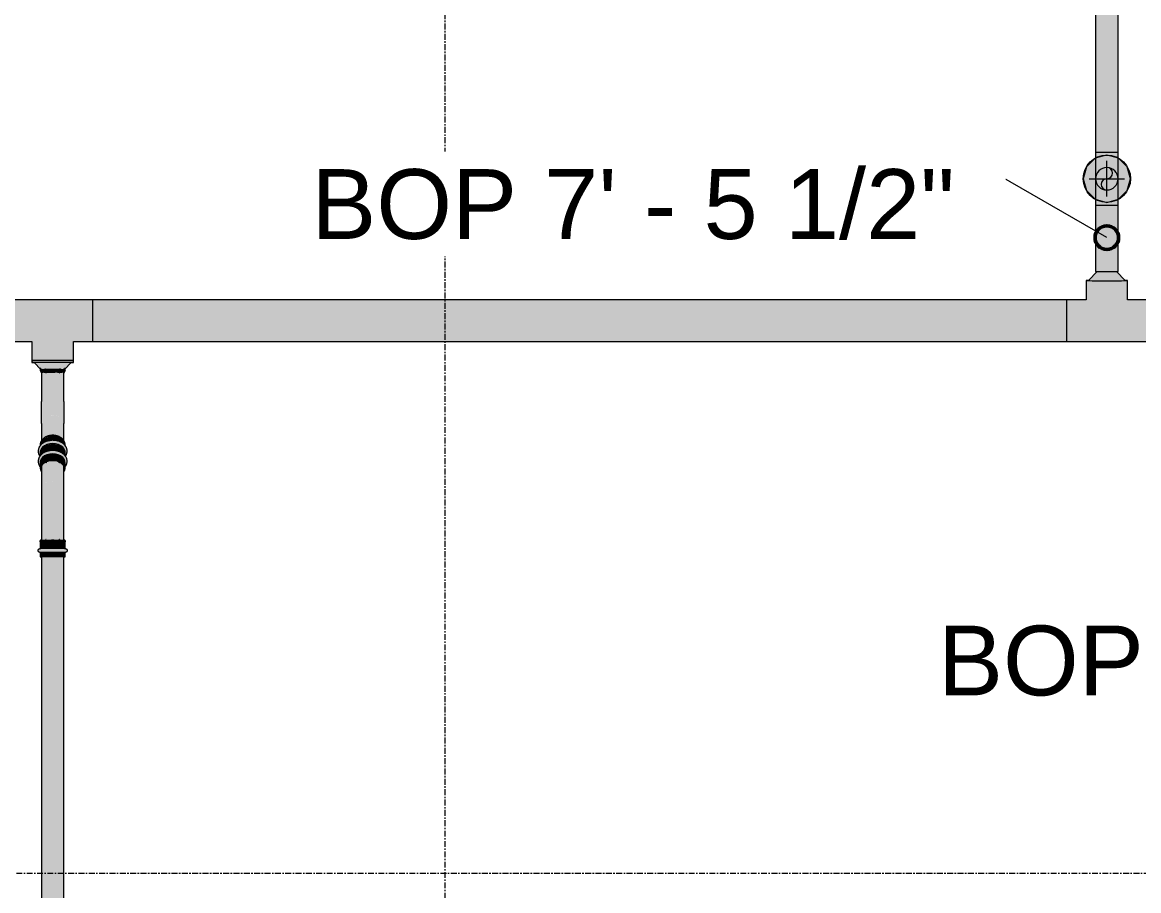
# Model space of a CAD drawing. Header units: inches. Extents: x -3679 to 241, y -496 to 1784.
# Drawn here: x -1719.7 to -1625.3, y 87.5 to 161 of the extents above; entities that cross this region are included whole.
import ezdxf

# ---------------------------------------------------------------- set-up
doc = ezdxf.new("R2010")
doc.units = ezdxf.units.IN
doc.header["$MEASUREMENT"] = 0
doc.linetypes.add('Grid Line', pattern=[0.875, 0.5, -0.125, 0.125, -0.125])
for name, color, linetype, lineweight in [('A-ANNO-NOTE', 250, 'Continuous', 9), ('G-ANNO-DIMS', 251, 'Continuous', 9), ('P-PIPE', 1, 'Continuous', 9), ('P-PIPE-CNTR', 1, 'Continuous', 9), ('S-GRID', 8, 'Continuous', 9)]:
    doc.layers.add(name, color=color, linetype=linetype, lineweight=lineweight)
doc.styles.add('Arial_1', font='arial.ttf', dxfattribs={"height": 5.901198})

# ---------------------------------------------------------------- blocks, each defined once
blk = doc.blocks.new('Victaulic-VicPress316-Elbow 90-45deg Style P568_P571 - Standard-V28-LOWER PARKING')
at = {"layer": 'P-PIPE'}
for points in [[(-1718.084, 131.305), (-1718.07, 131.306), (-1718, 131.335), (-1717.718, 131.307), (-1717.65, 131.324), (-1717.392, 131.325), (-1717.181, 131.308), (-1717.181, 131.526), (-1718.188, 131.523), (-1718.188, 131.522), (-1718.211, 131.404), (-1718.162, 131.344), (-1718.086, 131.306)], [(-1718.188, 131.523), (-1717.181, 131.526), (-1717.181, 131.674), (-1717.324, 131.68), (-1717.632, 131.676), (-1717.755, 131.695), (-1717.815, 131.716), (-1717.848, 131.706), (-1717.902, 131.648), (-1717.962, 131.674), (-1718.035, 131.654), (-1718.128, 131.697), (-1718.188, 131.722), (-1718.188, 131.524)], [(-1718.131, 128.913), (-1717.791, 128.916), (-1717.181, 128.918), (-1717.188, 131.308), (-1717.582, 131.328), (-1717.854, 131.327), (-1718.013, 131.334), (-1718.084, 131.305), (-1718.131, 131.328), (-1718.131, 128.914)], [(-1716.174, 131.523), (-1716.174, 131.734), (-1716.327, 131.654), (-1716.403, 131.675), (-1716.46, 131.648), (-1716.513, 131.706), (-1716.558, 131.719), (-1716.63, 131.684), (-1716.79, 131.679), (-1717.086, 131.683), (-1717.181, 131.674), (-1717.181, 131.526), (-1716.256, 131.524)], [(-1716.277, 131.305), (-1716.173, 131.367), (-1716.154, 131.415), (-1716.174, 131.523), (-1717.181, 131.525), (-1717.174, 131.309), (-1716.902, 131.339), (-1716.57, 131.316), (-1716.45, 131.329), (-1716.334, 131.331), (-1716.288, 131.305)], [(-1716.002, 132.199), (-1716.023, 132.199), (-1716.005, 132.199)], [(-1718.131, 127.055), (-1718.098, 127.219), (-1718.073, 127.286), (-1717.963, 127.433), (-1717.852, 127.528), (-1717.719, 127.607), (-1717.656, 127.639), (-1717.427, 127.704), (-1717.346, 127.719), (-1717.181, 127.729), (-1717.181, 128.917), (-1718.131, 128.913), (-1718.131, 127.172)], [(-1716.231, 127.055), (-1716.245, 128.914), (-1717.181, 128.917), (-1717.181, 127.729), (-1716.935, 127.704), (-1716.856, 127.689), (-1716.706, 127.639), (-1716.509, 127.528), (-1716.453, 127.488), (-1716.358, 127.392), (-1716.288, 127.286), (-1716.245, 127.172)], [(-1718.131, 125.575), (-1718.095, 125.638), (-1717.967, 125.77), (-1717.849, 125.865), (-1717.649, 125.957), (-1717.492, 126.001), (-1717.278, 126.035), (-1717.181, 126.046), (-1717.181, 127.729), (-1717.427, 127.704), (-1717.603, 127.656), (-1717.719, 127.607), (-1717.852, 127.528), (-1717.963, 127.433), (-1718.032, 127.349), (-1718.073, 127.286), (-1718.116, 127.172), (-1718.131, 127.055), (-1718.131, 125.623)], [(-1716.231, 125.58), (-1716.245, 127.172), (-1716.32, 127.334), (-1716.403, 127.437), (-1716.509, 127.528), (-1716.636, 127.604), (-1716.779, 127.663), (-1716.935, 127.704), (-1717.016, 127.719), (-1717.181, 127.719), (-1717.174, 126.046), (-1716.931, 126.022), (-1716.64, 125.931), (-1716.391, 125.77), (-1716.354, 125.739), (-1716.233, 125.584)], [(-1718.2, 125.192), (-1718.188, 125.218), (-1718.188, 125.45), (-1717.803, 125.826), (-1717.181, 125.97), (-1717.181, 126.046), (-1717.492, 126.001), (-1717.656, 125.954), (-1717.827, 125.877), (-1717.91, 125.819), (-1718.028, 125.717), (-1718.106, 125.626), (-1718.203, 125.429), (-1718.211, 125.253)], [(-1718.188, 125.205), (-1718.061, 125.349), (-1717.855, 125.475), (-1717.441, 125.542), (-1717.181, 125.591), (-1717.188, 125.969), (-1717.811, 125.819), (-1718.188, 125.45), (-1718.188, 125.261)], [(-1716.156, 125.185), (-1716.151, 125.35), (-1716.18, 125.488), (-1716.256, 125.626), (-1716.356, 125.742), (-1716.496, 125.854), (-1716.714, 125.962), (-1716.97, 126.033), (-1717.181, 126.035), (-1717.181, 125.97), (-1716.551, 125.819), (-1716.174, 125.45), (-1716.17, 125.201), (-1716.158, 125.187)], [(-1716.174, 125.204), (-1716.174, 125.45), (-1716.558, 125.826), (-1717.181, 125.97), (-1717.18, 125.579), (-1716.81, 125.579), (-1716.504, 125.474), (-1716.287, 125.33), (-1716.181, 125.213)], [(-1718.245, 124.28), (-1718.188, 124.362), (-1718.188, 124.827), (-1717.803, 125.203), (-1717.181, 125.347), (-1717.181, 125.579), (-1717.858, 125.474), (-1718.061, 125.349), (-1718.228, 125.16), (-1718.351, 124.979), (-1718.404, 124.71), (-1718.291, 124.335), (-1718.245, 124.281)], [(-1718.188, 124.563), (-1717.803, 124.939), (-1717.181, 125.082), (-1717.181, 125.347), (-1717.803, 125.203), (-1718.188, 124.827), (-1718.188, 124.652)], [(-1718.188, 124.465), (-1717.785, 124.844), (-1717.763, 124.853), (-1717.739, 124.876), (-1717.707, 124.883), (-1717.656, 124.911), (-1717.383, 124.983), (-1717.181, 125.005), (-1717.181, 125.082), (-1717.803, 124.939), (-1718.188, 124.563), (-1718.188, 124.489)], [(-1716.115, 124.281), (-1716.099, 124.3), (-1716.009, 124.487), (-1715.957, 124.71), (-1716.01, 124.979), (-1716.134, 125.16), (-1716.292, 125.336), (-1716.506, 125.476), (-1716.846, 125.591), (-1717.181, 125.579), (-1717.181, 125.347), (-1716.558, 125.203), (-1716.174, 124.827), (-1716.174, 124.344), (-1716.121, 124.286)], [(-1716.174, 124.563), (-1716.186, 124.84), (-1716.558, 125.203), (-1717.181, 125.347), (-1717.181, 125.082), (-1716.558, 124.939), (-1716.292, 124.679)], [(-1716.174, 124.465), (-1716.174, 124.563), (-1716.558, 124.939), (-1717.181, 125.082), (-1717.171, 125.002), (-1717.158, 124.999), (-1716.87, 124.959), (-1716.622, 124.876), (-1716.576, 124.844), (-1716.558, 124.84), (-1716.185, 124.476)]]:
    blk.add_hatch(color=256, dxfattribs=at).paths.add_polyline_path(points, flags=0)
h = blk.add_hatch(color=256, dxfattribs=at)
h.paths.add_polyline_path([(-1716.231, 128.913), (-1716.231, 131.328), (-1716.29, 131.305), (-1716.366, 131.335), (-1716.453, 131.33), (-1716.526, 131.326), (-1716.645, 131.307), (-1716.781, 131.325), (-1716.976, 131.336), (-1717.181, 131.308), (-1717.181, 128.917), (-1716.245, 128.914)], flags=0)
h.paths.add_polyline_path([(-1716.856, 128.917), (-1716.856, 128.917), (-1716.856, 128.917)], flags=0)
for p, q in [((-1718.24, 131.765), (-1718.24, 131.522)), ((-1718.24, 131.522), (-1718.131, 131.304)), ((-1718.131, 131.349), (-1718.131, 128.913)), ((-1716.122, 131.522), (-1716.231, 131.304)), ((-1716.231, 128.913), (-1716.231, 131.352)), ((-1716.122, 131.522), (-1716.122, 131.765)), ((-1718.131, 127.055), (-1718.131, 125.575)), ((-1716.231, 125.58), (-1716.231, 127.055)), ((-1718.24, 125.218), (-1718.24, 125.142)), ((-1716.122, 125.142), (-1716.122, 125.218)), ((-1718.24, 124.595), (-1718.24, 124.33)), ((-1716.122, 124.33), (-1716.122, 124.595))]:
    blk.add_line(p, q, dxfattribs=at)
at = {"layer": 'P-PIPE', "flags": 128}
for points in [[(-1718.131, 127.055), (-1718.131, 127.13), (-1718.131, 127.209), (-1718.131, 127.29), (-1718.131, 127.374), (-1718.131, 127.46), (-1718.131, 127.549), (-1718.131, 127.64), (-1718.131, 127.733), (-1718.131, 127.828), (-1718.131, 127.924), (-1718.131, 128.023), (-1718.131, 128.122), (-1718.131, 128.223), (-1718.131, 128.325), (-1718.131, 128.428), (-1718.131, 128.532), (-1718.131, 128.636), (-1718.131, 128.741), (-1718.131, 128.847), (-1718.131, 128.913)], [(-1716.231, 128.913), (-1716.231, 128.808), (-1716.231, 128.703), (-1716.231, 128.598), (-1716.231, 128.494), (-1716.231, 128.391), (-1716.231, 128.288), (-1716.231, 128.186), (-1716.231, 128.086), (-1716.231, 127.987), (-1716.231, 127.889), (-1716.231, 127.793), (-1716.231, 127.699), (-1716.231, 127.607), (-1716.231, 127.516), (-1716.231, 127.429), (-1716.231, 127.343), (-1716.231, 127.26), (-1716.231, 127.18), (-1716.231, 127.103), (-1716.231, 127.055)], [(-1717.181, 125.627), (-1717.228, 125.626), (-1717.275, 125.624), (-1717.322, 125.621), (-1717.368, 125.616), (-1717.415, 125.61), (-1717.461, 125.603), (-1717.506, 125.594), (-1717.552, 125.584), (-1717.596, 125.573), (-1717.64, 125.561), (-1717.684, 125.547), (-1717.727, 125.532), (-1717.769, 125.515), (-1717.81, 125.498), (-1717.851, 125.479), (-1717.89, 125.459), (-1717.929, 125.438), (-1717.966, 125.415), (-1718.002, 125.392), (-1718.038, 125.367), (-1718.071, 125.341), (-1718.104, 125.314), (-1718.135, 125.286), (-1718.165, 125.257), (-1718.194, 125.227), (-1718.221, 125.196), (-1718.246, 125.164), (-1718.27, 125.131), (-1718.292, 125.097), (-1718.312, 125.062), (-1718.33, 125.026), (-1718.347, 124.99), (-1718.361, 124.953), (-1718.374, 124.915), (-1718.384, 124.877), (-1718.392, 124.838), (-1718.399, 124.8), (-1718.402, 124.76), (-1718.404, 124.721), (-1718.404, 124.682), (-1718.401, 124.642), (-1718.396, 124.603), (-1718.389, 124.565), (-1718.38, 124.526), (-1718.368, 124.488), (-1718.355, 124.451), (-1718.34, 124.414), (-1718.322, 124.378), (-1718.303, 124.343), (-1718.282, 124.308), (-1718.259, 124.275)], [(-1717.181, 126.049), (-1717.22, 126.049), (-1717.259, 126.047), (-1717.298, 126.044), (-1717.337, 126.04), (-1717.376, 126.035), (-1717.414, 126.029), (-1717.453, 126.022), (-1717.491, 126.013), (-1717.528, 126.004), (-1717.565, 125.993), (-1717.602, 125.982), (-1717.638, 125.969), (-1717.674, 125.955), (-1717.709, 125.94), (-1717.744, 125.924), (-1717.778, 125.907), (-1717.811, 125.889), (-1717.843, 125.869), (-1717.875, 125.849), (-1717.906, 125.827), (-1717.936, 125.804), (-1717.964, 125.781), (-1717.992, 125.756), (-1718.019, 125.73), (-1718.045, 125.703), (-1718.069, 125.674), (-1718.092, 125.645), (-1718.114, 125.615), (-1718.134, 125.584), (-1718.153, 125.551), (-1718.17, 125.518), (-1718.185, 125.484), (-1718.199, 125.449), (-1718.211, 125.414), (-1718.221, 125.377), (-1718.228, 125.341), (-1718.234, 125.303), (-1718.238, 125.266), (-1718.24, 125.228), (-1718.24, 125.218)], [(-1716.122, 125.218), (-1716.123, 125.256), (-1716.126, 125.293), (-1716.131, 125.331), (-1716.139, 125.367), (-1716.148, 125.404), (-1716.159, 125.44), (-1716.172, 125.475), (-1716.187, 125.509), (-1716.204, 125.542), (-1716.222, 125.575), (-1716.242, 125.607), (-1716.263, 125.637), (-1716.286, 125.667), (-1716.31, 125.695), (-1716.335, 125.723), (-1716.362, 125.749), (-1716.389, 125.774), (-1716.418, 125.798), (-1716.448, 125.821), (-1716.478, 125.843), (-1716.509, 125.864), (-1716.542, 125.884), (-1716.575, 125.902), (-1716.608, 125.92), (-1716.643, 125.936), (-1716.678, 125.951), (-1716.713, 125.965), (-1716.75, 125.978), (-1716.786, 125.99), (-1716.823, 126.001), (-1716.861, 126.011), (-1716.899, 126.02), (-1716.937, 126.027), (-1716.975, 126.034), (-1717.014, 126.039), (-1717.053, 126.043), (-1717.092, 126.046), (-1717.131, 126.048), (-1717.17, 126.049), (-1717.181, 126.049)], [(-1716.106, 124.271), (-1716.092, 124.29), (-1716.07, 124.324), (-1716.049, 124.359), (-1716.031, 124.395), (-1716.015, 124.431), (-1716, 124.468), (-1715.988, 124.506), (-1715.977, 124.544), (-1715.969, 124.582), (-1715.963, 124.621), (-1715.959, 124.661), (-1715.957, 124.7), (-1715.958, 124.739), (-1715.961, 124.778), (-1715.965, 124.817), (-1715.973, 124.856), (-1715.982, 124.895), (-1715.993, 124.933), (-1716.007, 124.97), (-1716.022, 125.007), (-1716.039, 125.043), (-1716.058, 125.078), (-1716.08, 125.112), (-1716.102, 125.146), (-1716.127, 125.179), (-1716.153, 125.21), (-1716.181, 125.241), (-1716.21, 125.271), (-1716.24, 125.299), (-1716.272, 125.327), (-1716.305, 125.353), (-1716.34, 125.379), (-1716.376, 125.403), (-1716.413, 125.426), (-1716.451, 125.448), (-1716.489, 125.468), (-1716.529, 125.488), (-1716.57, 125.506), (-1716.612, 125.523), (-1716.654, 125.539), (-1716.697, 125.553), (-1716.741, 125.566), (-1716.786, 125.578), (-1716.831, 125.589), (-1716.876, 125.598), (-1716.922, 125.606), (-1716.968, 125.613), (-1717.015, 125.619), (-1717.061, 125.623), (-1717.108, 125.625), (-1717.155, 125.627), (-1717.181, 125.627)]]:
    blk.add_lwpolyline(points, dxfattribs=at)
at = {"layer": 'P-PIPE'}
for centre, major_axis, ratio, start_param, end_param in [((-1717.181, 131.304), (0.95, 0), 0.004167, 2.175113, 2.227325), ((-1717.181, 131.304), (0.95, 0), 0.004167, 0.914268, 0.966411), ((-1717.181, 124.595), (1.059, 0), 0.710047, 1.570796, 3.455752), ((-1717.181, 124.33), (1.059, 0), 0.710047, 1.570796, 3.192628), ((-1717.181, 124.33), (0.95, 0), 0.710047, 2.162738, 2.241869), ((-1717.181, 124.33), (0.95, 0), 0.710047, 1.570796, 1.596806), ((-1717.181, 124.595), (1.059, 0), 0.710047, 5.969026, 7.853982), ((-1717.181, 124.33), (1.059, 0), 0.710047, 6.23215, 7.853982), ((-1717.181, 124.33), (0.95, 0), 0.710047, 1.544786, 1.570796), ((-1717.181, 124.33), (0.95, 0), 0.710047, 0.899723, 0.978854)]:
    blk.add_ellipse(centre, major_axis=major_axis, ratio=ratio, start_param=start_param, end_param=end_param, dxfattribs=at)
blk = doc.blocks.new('Victaulic-VicPress316-Elbow 90-45deg Style P568_P571 - Standard-1234873-LOWER PARKING')
at = {"layer": 'P-PIPE'}
for points in [[(-1718.199, 123.371), (-1718.188, 123.507), (-1718.188, 123.967), (-1717.803, 124.342), (-1717.181, 124.485), (-1717.181, 124.718), (-1717.42, 124.701), (-1717.858, 124.614), (-1718.061, 124.489), (-1718.291, 124.227), (-1718.404, 123.852), (-1718.344, 123.573), (-1718.211, 123.384)], [(-1718.188, 124.345), (-1718.061, 124.489), (-1717.855, 124.614), (-1717.42, 124.701), (-1717.181, 124.73), (-1717.181, 124.983), (-1717.803, 124.84), (-1718.188, 124.465), (-1718.188, 124.387)], [(-1716.174, 124.344), (-1716.185, 124.476), (-1716.558, 124.84), (-1717.181, 124.983), (-1717.178, 124.718), (-1716.809, 124.718), (-1716.488, 124.603), (-1716.292, 124.476), (-1716.181, 124.352)], [(-1716.157, 123.378), (-1716.087, 123.472), (-1716.01, 123.584), (-1715.957, 123.852), (-1716.009, 124.075), (-1716.101, 124.266), (-1716.292, 124.476), (-1716.506, 124.615), (-1716.846, 124.73), (-1717.181, 124.718), (-1717.181, 124.485), (-1716.558, 124.342), (-1716.174, 123.967), (-1716.16, 123.439), (-1716.157, 123.395)], [(-1718.131, 122.989), (-1718.116, 123.279), (-1718.084, 123.396), (-1718.057, 123.439), (-1717.981, 123.564), (-1717.85, 123.679), (-1717.718, 123.737), (-1717.65, 123.784), (-1717.422, 123.852), (-1717.181, 123.861), (-1717.181, 124.092), (-1717.803, 123.949), (-1718.188, 123.574), (-1718.188, 123.434), (-1718.211, 123.307), (-1718.203, 123.131), (-1718.132, 122.992)], [(-1718.188, 123.574), (-1717.803, 123.949), (-1717.181, 124.092), (-1717.181, 124.485), (-1717.803, 124.342), (-1718.188, 123.967), (-1718.188, 123.616)], [(-1718.131, 121.5), (-1718.114, 121.622), (-1718.073, 121.73), (-1717.996, 121.844), (-1717.908, 121.932), (-1717.791, 122.015), (-1717.656, 122.082), (-1717.506, 122.131), (-1717.346, 122.162), (-1717.181, 122.172), (-1717.19, 123.861), (-1717.501, 123.835), (-1717.692, 123.756), (-1717.755, 123.717), (-1717.866, 123.666), (-1718.008, 123.539), (-1718.114, 123.289), (-1718.131, 123.205)], [(-1716.174, 123.574), (-1716.174, 123.967), (-1716.558, 124.342), (-1717.181, 124.485), (-1717.181, 124.092), (-1716.558, 123.949), (-1716.216, 123.616)], [(-1716.231, 122.981), (-1716.18, 123.073), (-1716.151, 123.21), (-1716.174, 123.574), (-1716.558, 123.949), (-1717.181, 124.092), (-1717.174, 123.861), (-1716.902, 123.85), (-1716.701, 123.777), (-1716.607, 123.717), (-1716.49, 123.663), (-1716.334, 123.502), (-1716.262, 123.365), (-1716.231, 123.142), (-1716.231, 122.99)], [(-1716.231, 121.5), (-1716.242, 123.265), (-1716.277, 123.396), (-1716.304, 123.439), (-1716.366, 123.553), (-1716.526, 123.687), (-1716.667, 123.754), (-1716.743, 123.793), (-1716.976, 123.862), (-1717.181, 123.861), (-1717.181, 122.172), (-1717.016, 122.162), (-1716.856, 122.131), (-1716.706, 122.082), (-1716.526, 121.984), (-1716.411, 121.889), (-1716.334, 121.799), (-1716.288, 121.73), (-1716.245, 121.616)], [(-1718.131, 119.638), (-1717.181, 119.639), (-1717.181, 122.172), (-1717.346, 122.162), (-1717.506, 122.131), (-1717.656, 122.082), (-1717.836, 121.983), (-1717.908, 121.932), (-1718.003, 121.836), (-1718.073, 121.73), (-1718.116, 121.616), (-1718.131, 121.5), (-1718.131, 119.639)], [(-1716.231, 119.638), (-1716.231, 119.639), (-1716.245, 121.616), (-1716.288, 121.73), (-1716.358, 121.836), (-1716.453, 121.932), (-1716.57, 122.015), (-1716.706, 122.082), (-1716.856, 122.131), (-1717.016, 122.162), (-1717.181, 122.162), (-1717.181, 119.639), (-1716.245, 119.639)], [(-1717.429, 117.215), (-1717.385, 117.22), (-1717.181, 117.249), (-1717.181, 119.639), (-1718.131, 119.638), (-1718.13, 117.224), (-1718.072, 117.248), (-1717.996, 117.219), (-1717.91, 117.225), (-1717.835, 117.229), (-1717.718, 117.249), (-1717.618, 117.233), (-1717.431, 117.215)], [(-1716.358, 117.219), (-1716.349, 117.22), (-1716.277, 117.248), (-1716.231, 117.225), (-1716.245, 119.639), (-1717.181, 119.639), (-1717.174, 117.248), (-1716.781, 117.228), (-1716.507, 117.229), (-1716.358, 117.219)], [(-1718.188, 117.03), (-1717.181, 117.031), (-1717.188, 117.248), (-1717.46, 117.218), (-1717.791, 117.24), (-1717.912, 117.225), (-1718.028, 117.223), (-1718.088, 117.247), (-1718.188, 117.185), (-1718.211, 117.148), (-1718.203, 117.121)], [(-1716.174, 117.03), (-1716.151, 117.148), (-1716.2, 117.209), (-1716.29, 117.248), (-1716.361, 117.219), (-1716.644, 117.249), (-1716.711, 117.232), (-1716.97, 117.231), (-1717.181, 117.249), (-1717.181, 117.031), (-1716.174, 117.03)], [(-1718.352, 116.212), (-1718.188, 116.145), (-1717.181, 116.146), (-1717.181, 116.475), (-1718.188, 116.474), (-1718.404, 116.309)], [(-1718.188, 116.474), (-1717.181, 116.475), (-1717.181, 117.031), (-1718.188, 117.03), (-1718.188, 116.474)], [(-1716.174, 116.474), (-1716.174, 117.03), (-1717.181, 117.031), (-1717.181, 116.475), (-1716.292, 116.474)], [(-1716.174, 116.145), (-1716.015, 116.196), (-1715.957, 116.309), (-1716.016, 116.363), (-1716.174, 116.474), (-1717.181, 116.475), (-1717.181, 116.146), (-1716.295, 116.145)], [(-1718.188, 115.769), (-1717.181, 115.77), (-1717.181, 116.146), (-1718.188, 116.145)], [(-1716.174, 115.769), (-1716.174, 116.145), (-1717.181, 116.145), (-1717.181, 115.77), (-1716.301, 115.77)]]:
    blk.add_hatch(color=256, dxfattribs=at).paths.add_polyline_path(points, flags=0)
for p, q in [((-1718.24, 123.735), (-1718.24, 123.342)), ((-1716.122, 123.342), (-1716.122, 123.735)), ((-1718.131, 123.265), (-1718.131, 121.5)), ((-1716.231, 121.5), (-1716.231, 123.265)), ((-1718.131, 119.638), (-1718.131, 117.202)), ((-1716.231, 117.205), (-1716.231, 119.638)), ((-1718.24, 117.03), (-1718.24, 116.474)), ((-1716.122, 116.474), (-1716.122, 117.03)), ((-1718.24, 116.145), (-1718.24, 115.769)), ((-1716.122, 115.769), (-1716.122, 116.145))]:
    blk.add_line(p, q, dxfattribs=at)
at = {"layer": 'P-PIPE', "flags": 128}
for points in [[(-1717.181, 124.766), (-1717.228, 124.765), (-1717.275, 124.763), (-1717.322, 124.76), (-1717.368, 124.755), (-1717.414, 124.749), (-1717.461, 124.742), (-1717.506, 124.733), (-1717.551, 124.723), (-1717.596, 124.712), (-1717.64, 124.7), (-1717.684, 124.686), (-1717.727, 124.671), (-1717.769, 124.655), (-1717.81, 124.637), (-1717.85, 124.618), (-1717.89, 124.598), (-1717.928, 124.577), (-1717.966, 124.555), (-1718.002, 124.531), (-1718.037, 124.507), (-1718.071, 124.481), (-1718.104, 124.454), (-1718.135, 124.426), (-1718.165, 124.397), (-1718.194, 124.367), (-1718.221, 124.336), (-1718.246, 124.304), (-1718.27, 124.271), (-1718.292, 124.237), (-1718.312, 124.202), (-1718.33, 124.167), (-1718.347, 124.131), (-1718.361, 124.094), (-1718.374, 124.056), (-1718.384, 124.018), (-1718.392, 123.98), (-1718.399, 123.941), (-1718.402, 123.902), (-1718.404, 123.862), (-1718.404, 123.823), (-1718.401, 123.784), (-1718.396, 123.745), (-1718.389, 123.706), (-1718.38, 123.668), (-1718.368, 123.63), (-1718.355, 123.593), (-1718.339, 123.556), (-1718.322, 123.52), (-1718.303, 123.485), (-1718.282, 123.45), (-1718.259, 123.417), (-1718.235, 123.384), (-1718.208, 123.353)], [(-1716.156, 123.35), (-1716.141, 123.367), (-1716.115, 123.399), (-1716.092, 123.432), (-1716.07, 123.466), (-1716.05, 123.501), (-1716.031, 123.536), (-1716.015, 123.573), (-1716, 123.61), (-1715.988, 123.647), (-1715.977, 123.685), (-1715.969, 123.724), (-1715.963, 123.763), (-1715.959, 123.802), (-1715.957, 123.841), (-1715.958, 123.88), (-1715.961, 123.92), (-1715.965, 123.959), (-1715.973, 123.997), (-1715.982, 124.036), (-1715.993, 124.073), (-1716.007, 124.111), (-1716.022, 124.147), (-1716.039, 124.183), (-1716.059, 124.219), (-1716.08, 124.253), (-1716.102, 124.286), (-1716.127, 124.319), (-1716.153, 124.351), (-1716.181, 124.381), (-1716.21, 124.411), (-1716.24, 124.439), (-1716.272, 124.467), (-1716.306, 124.493), (-1716.34, 124.518), (-1716.376, 124.542), (-1716.413, 124.565), (-1716.451, 124.587), (-1716.49, 124.608), (-1716.53, 124.627), (-1716.57, 124.645), (-1716.612, 124.662), (-1716.654, 124.678), (-1716.698, 124.692), (-1716.741, 124.706), (-1716.786, 124.717), (-1716.831, 124.728), (-1716.876, 124.737), (-1716.922, 124.745), (-1716.968, 124.752), (-1717.015, 124.757), (-1717.061, 124.761), (-1717.108, 124.764), (-1717.155, 124.766), (-1717.181, 124.766)], [(-1718.24, 123.342), (-1718.239, 123.305), (-1718.235, 123.267), (-1718.23, 123.23), (-1718.223, 123.193), (-1718.214, 123.157), (-1718.202, 123.121), (-1718.189, 123.086), (-1718.174, 123.052), (-1718.157, 123.018), (-1718.139, 122.986)], [(-1716.228, 122.977), (-1716.209, 123.009), (-1716.192, 123.043), (-1716.176, 123.077), (-1716.163, 123.111), (-1716.151, 123.147), (-1716.141, 123.183), (-1716.133, 123.22), (-1716.127, 123.257), (-1716.123, 123.295), (-1716.122, 123.332), (-1716.122, 123.342)], [(-1718.131, 121.5), (-1718.131, 121.424), (-1718.131, 121.345), (-1718.131, 121.264), (-1718.131, 121.179), (-1718.131, 121.093), (-1718.131, 121.004), (-1718.131, 120.913), (-1718.131, 120.82), (-1718.131, 120.725), (-1718.131, 120.628), (-1718.131, 120.53), (-1718.131, 120.43), (-1718.131, 120.329), (-1718.131, 120.227), (-1718.131, 120.124), (-1718.131, 120.02), (-1718.131, 119.915), (-1718.131, 119.811), (-1718.131, 119.705), (-1718.131, 119.638)], [(-1716.231, 119.638), (-1716.231, 119.744), (-1716.231, 119.849), (-1716.231, 119.954), (-1716.231, 120.058), (-1716.231, 120.162), (-1716.231, 120.264), (-1716.231, 120.366), (-1716.231, 120.467), (-1716.231, 120.566), (-1716.231, 120.664), (-1716.231, 120.76), (-1716.231, 120.854), (-1716.231, 120.946), (-1716.231, 121.037), (-1716.231, 121.125), (-1716.231, 121.21), (-1716.231, 121.294), (-1716.231, 121.374), (-1716.231, 121.452), (-1716.231, 121.5)], [(-1718.24, 117.03), (-1718.24, 117.041), (-1718.239, 117.052), (-1718.238, 117.063), (-1718.236, 117.074), (-1718.234, 117.084), (-1718.232, 117.095), (-1718.229, 117.105), (-1718.226, 117.116), (-1718.222, 117.126), (-1718.218, 117.136), (-1718.214, 117.146), (-1718.209, 117.156), (-1718.204, 117.166), (-1718.198, 117.175), (-1718.192, 117.184), (-1718.186, 117.193), (-1718.179, 117.201), (-1718.172, 117.21), (-1718.165, 117.218), (-1718.157, 117.226), (-1718.149, 117.233), (-1718.141, 117.24), (-1718.132, 117.247), (-1718.131, 117.248)], [(-1716.231, 117.248), (-1716.222, 117.241), (-1716.214, 117.234), (-1716.206, 117.227), (-1716.198, 117.219), (-1716.191, 117.211), (-1716.184, 117.203), (-1716.177, 117.194), (-1716.17, 117.186), (-1716.164, 117.177), (-1716.159, 117.167), (-1716.153, 117.158), (-1716.149, 117.148), (-1716.144, 117.138), (-1716.14, 117.128), (-1716.136, 117.118), (-1716.133, 117.107), (-1716.13, 117.097), (-1716.128, 117.086), (-1716.126, 117.075), (-1716.124, 117.065), (-1716.123, 117.054), (-1716.122, 117.043), (-1716.122, 117.032), (-1716.122, 117.03)], [(-1718.24, 116.145), (-1718.246, 116.145), (-1718.253, 116.145), (-1718.259, 116.146), (-1718.266, 116.147), (-1718.272, 116.148), (-1718.279, 116.149), (-1718.285, 116.151), (-1718.291, 116.153), (-1718.298, 116.155), (-1718.304, 116.158), (-1718.31, 116.16), (-1718.316, 116.163), (-1718.321, 116.166), (-1718.327, 116.17), (-1718.333, 116.173), (-1718.338, 116.177), (-1718.343, 116.181), (-1718.348, 116.185), (-1718.353, 116.19), (-1718.358, 116.195), (-1718.362, 116.199), (-1718.367, 116.204), (-1718.371, 116.209), (-1718.374, 116.215), (-1718.378, 116.22), (-1718.382, 116.226), (-1718.385, 116.232), (-1718.388, 116.237), (-1718.391, 116.243), (-1718.393, 116.25), (-1718.395, 116.256), (-1718.397, 116.262), (-1718.399, 116.268), (-1718.401, 116.275), (-1718.402, 116.281), (-1718.403, 116.288), (-1718.404, 116.294), (-1718.404, 116.301), (-1718.404, 116.307), (-1718.404, 116.314), (-1718.404, 116.32), (-1718.403, 116.327), (-1718.402, 116.334), (-1718.401, 116.34), (-1718.4, 116.346), (-1718.398, 116.353), (-1718.396, 116.359), (-1718.394, 116.365), (-1718.392, 116.372), (-1718.389, 116.378), (-1718.386, 116.383), (-1718.383, 116.389), (-1718.38, 116.395), (-1718.377, 116.401), (-1718.373, 116.406), (-1718.369, 116.411), (-1718.365, 116.416), (-1718.36, 116.421), (-1718.356, 116.426), (-1718.351, 116.43), (-1718.346, 116.435), (-1718.341, 116.439), (-1718.336, 116.443), (-1718.33, 116.447), (-1718.325, 116.45), (-1718.319, 116.453), (-1718.313, 116.456), (-1718.307, 116.459), (-1718.301, 116.462), (-1718.295, 116.464), (-1718.289, 116.466), (-1718.282, 116.468), (-1718.276, 116.47), (-1718.269, 116.471), (-1718.263, 116.472), (-1718.256, 116.473), (-1718.25, 116.473), (-1718.243, 116.474), (-1718.24, 116.474)], [(-1717.181, 116.475), (-1717.223, 116.475), (-1717.265, 116.475), (-1717.308, 116.475), (-1717.349, 116.475), (-1717.391, 116.475), (-1717.432, 116.475), (-1717.473, 116.475), (-1717.514, 116.475), (-1717.554, 116.475), (-1717.593, 116.474), (-1717.632, 116.474), (-1717.67, 116.474), (-1717.707, 116.474), (-1717.743, 116.474), (-1717.779, 116.474), (-1717.813, 116.474), (-1717.847, 116.474), (-1717.879, 116.474), (-1717.91, 116.474), (-1717.94, 116.474), (-1717.969, 116.474), (-1717.997, 116.474), (-1718.023, 116.474), (-1718.048, 116.474), (-1718.072, 116.474), (-1718.094, 116.474), (-1718.115, 116.474), (-1718.134, 116.474), (-1718.152, 116.474), (-1718.168, 116.474), (-1718.182, 116.474), (-1718.195, 116.474), (-1718.207, 116.474), (-1718.216, 116.474), (-1718.224, 116.474), (-1718.231, 116.474), (-1718.235, 116.474), (-1718.238, 116.474), (-1718.24, 116.474), (-1718.24, 116.474)], [(-1718.24, 116.474), (-1718.239, 116.474), (-1718.236, 116.474), (-1718.232, 116.473), (-1718.226, 116.473), (-1718.219, 116.473), (-1718.209, 116.473), (-1718.198, 116.473), (-1718.186, 116.473)], [(-1716.122, 116.474), (-1716.123, 116.474), (-1716.125, 116.474), (-1716.129, 116.474), (-1716.135, 116.474), (-1716.143, 116.474), (-1716.152, 116.474), (-1716.163, 116.474), (-1716.175, 116.474), (-1716.19, 116.474), (-1716.205, 116.474), (-1716.223, 116.474), (-1716.241, 116.474), (-1716.262, 116.474), (-1716.283, 116.474), (-1716.307, 116.474), (-1716.331, 116.474), (-1716.357, 116.474), (-1716.385, 116.474), (-1716.413, 116.474), (-1716.443, 116.474), (-1716.474, 116.474), (-1716.506, 116.474), (-1716.539, 116.474), (-1716.573, 116.474), (-1716.609, 116.474), (-1716.645, 116.474), (-1716.682, 116.474), (-1716.719, 116.474), (-1716.758, 116.474), (-1716.797, 116.475), (-1716.837, 116.475), (-1716.877, 116.475), (-1716.918, 116.475), (-1716.959, 116.475), (-1717.001, 116.475), (-1717.043, 116.475), (-1717.085, 116.475), (-1717.127, 116.475), (-1717.169, 116.475), (-1717.181, 116.475)], [(-1716.179, 116.473), (-1716.166, 116.473), (-1716.155, 116.473), (-1716.145, 116.473), (-1716.137, 116.473), (-1716.131, 116.473), (-1716.126, 116.474), (-1716.123, 116.474), (-1716.122, 116.474), (-1716.122, 116.474)], [(-1716.122, 116.474), (-1716.115, 116.473), (-1716.109, 116.473), (-1716.102, 116.472), (-1716.096, 116.472), (-1716.089, 116.47), (-1716.083, 116.469), (-1716.076, 116.467), (-1716.07, 116.465), (-1716.064, 116.463), (-1716.058, 116.461), (-1716.052, 116.458), (-1716.046, 116.455), (-1716.04, 116.452), (-1716.034, 116.448), (-1716.029, 116.445), (-1716.023, 116.441), (-1716.018, 116.437), (-1716.013, 116.433), (-1716.008, 116.428), (-1716.004, 116.424), (-1715.999, 116.419), (-1715.995, 116.414), (-1715.991, 116.409), (-1715.987, 116.403), (-1715.983, 116.398), (-1715.98, 116.392), (-1715.977, 116.387), (-1715.974, 116.381), (-1715.971, 116.375), (-1715.968, 116.369), (-1715.966, 116.363), (-1715.964, 116.356), (-1715.962, 116.35), (-1715.961, 116.344), (-1715.96, 116.337), (-1715.959, 116.331), (-1715.958, 116.324), (-1715.957, 116.317), (-1715.957, 116.311), (-1715.957, 116.304), (-1715.958, 116.298), (-1715.958, 116.291), (-1715.959, 116.285), (-1715.96, 116.278), (-1715.962, 116.272), (-1715.963, 116.265), (-1715.965, 116.259), (-1715.967, 116.253), (-1715.97, 116.247), (-1715.972, 116.241), (-1715.975, 116.235), (-1715.978, 116.229), (-1715.981, 116.223), (-1715.985, 116.218), (-1715.989, 116.212), (-1715.993, 116.207), (-1715.997, 116.202), (-1716.001, 116.197), (-1716.006, 116.192), (-1716.011, 116.188), (-1716.016, 116.183), (-1716.021, 116.179), (-1716.026, 116.175), (-1716.031, 116.172), (-1716.037, 116.168), (-1716.043, 116.165), (-1716.048, 116.162), (-1716.054, 116.159), (-1716.06, 116.156), (-1716.067, 116.154), (-1716.073, 116.152), (-1716.079, 116.15), (-1716.086, 116.149), (-1716.092, 116.147), (-1716.099, 116.146), (-1716.105, 116.145), (-1716.112, 116.145), (-1716.118, 116.145), (-1716.122, 116.145)], [(-1718.24, 116.145), (-1718.239, 116.145), (-1718.236, 116.145), (-1718.232, 116.145), (-1718.226, 116.145), (-1718.219, 116.145), (-1718.209, 116.145), (-1718.198, 116.145), (-1718.186, 116.145), (-1718.172, 116.145), (-1718.156, 116.145), (-1718.139, 116.145), (-1718.12, 116.145), (-1718.1, 116.145), (-1718.078, 116.145), (-1718.055, 116.145), (-1718.03, 116.145), (-1718.004, 116.145), (-1717.977, 116.145), (-1717.948, 116.145), (-1717.919, 116.145), (-1717.888, 116.145), (-1717.855, 116.145), (-1717.822, 116.145), (-1717.788, 116.145), (-1717.753, 116.145), (-1717.717, 116.145), (-1717.68, 116.145), (-1717.642, 116.145), (-1717.604, 116.145), (-1717.564, 116.146), (-1717.525, 116.146), (-1717.484, 116.146), (-1717.444, 116.146), (-1717.402, 116.146), (-1717.361, 116.146), (-1717.319, 116.146), (-1717.277, 116.146), (-1717.235, 116.146), (-1717.192, 116.146), (-1717.181, 116.146)], [(-1718.182, 116.144), (-1718.195, 116.144), (-1718.207, 116.144), (-1718.216, 116.144), (-1718.224, 116.144), (-1718.231, 116.144), (-1718.235, 116.145), (-1718.238, 116.145), (-1718.24, 116.145), (-1718.24, 116.145)], [(-1717.181, 116.146), (-1717.138, 116.146), (-1717.096, 116.146), (-1717.054, 116.146), (-1717.012, 116.146), (-1716.97, 116.146), (-1716.929, 116.146), (-1716.888, 116.146), (-1716.848, 116.146), (-1716.808, 116.146), (-1716.768, 116.145), (-1716.73, 116.145), (-1716.692, 116.145), (-1716.655, 116.145), (-1716.618, 116.145), (-1716.583, 116.145), (-1716.548, 116.145), (-1716.515, 116.145), (-1716.482, 116.145), (-1716.451, 116.145), (-1716.421, 116.145), (-1716.392, 116.145), (-1716.365, 116.145), (-1716.338, 116.145), (-1716.313, 116.145), (-1716.29, 116.145), (-1716.267, 116.145), (-1716.247, 116.145), (-1716.228, 116.145), (-1716.21, 116.145), (-1716.194, 116.145), (-1716.179, 116.145), (-1716.166, 116.145), (-1716.155, 116.145), (-1716.145, 116.145), (-1716.137, 116.145), (-1716.131, 116.145), (-1716.126, 116.145), (-1716.123, 116.145), (-1716.122, 116.145), (-1716.122, 116.145)], [(-1716.122, 116.145), (-1716.123, 116.145), (-1716.125, 116.145), (-1716.129, 116.144), (-1716.135, 116.144), (-1716.143, 116.144), (-1716.152, 116.144), (-1716.163, 116.144), (-1716.175, 116.144)]]:
    blk.add_lwpolyline(points, dxfattribs=at)
at = {"layer": 'P-PIPE'}
for centre, major_axis, ratio, start_param, end_param in [((-1717.181, 124.233), (1.059, 0), 0.707744, 1.570796, 3.048437), ((-1717.181, 124.233), (1.059, 0), 0.707744, 0.096042, 1.570796), ((-1717.181, 123.735), (1.059, 0), 0.707744, 1.570796, 3.455752), ((-1717.181, 123.188), (0.95, 0), 0.707744, 2.175113, 2.227325), ((-1717.181, 123.735), (1.059, 0), 0.707744, 5.999222, 7.853982), ((-1717.181, 123.188), (0.95, 0), 0.707744, 0.914268, 0.96648), ((-1717.181, 117.248), (0.95, 0), 0.000902, 2.175113, 2.227325), ((-1717.181, 117.248), (0.95, 0), 0.000902, 0.914268, 0.96648), ((-1717.181, 116.474), (-1.059, 0), 0.000902, 4.712389, 6.597345), ((-1717.181, 116.474), (1.059, 0), 0.000902, 5.969026, 7.853982), ((-1717.181, 116.145), (-1.059, 0), 0.000902, 4.712389, 6.597345), ((-1717.181, 115.769), (1.059, 0), 0.000902, 1.570796, 3.455752), ((-1717.181, 116.145), (1.059, 0), 0.000902, 5.969026, 7.853982), ((-1717.181, 115.769), (-1.059, 0), 0.000902, 2.827433, 4.712389)]:
    blk.add_ellipse(centre, major_axis=major_axis, ratio=ratio, start_param=start_param, end_param=end_param, dxfattribs=at)

msp = doc.modelspace()

# ---------------------------------------------------------------- hatches: boundary and pattern name
at = {"layer": 'A-ANNO-NOTE'}
h = msp.add_hatch(color=256, dxfattribs=at)
edge = h.paths.add_edge_path(flags=0)
edge.add_arc((-1628, 147.743), 2, 0, 360)
msp.add_hatch(color=256, dxfattribs=at).paths.add_polyline_path([(-1628, 145.743), (-1627, 146.011), (-1626.268, 146.743), (-1626, 147.743), (-1626.268, 148.743), (-1627, 149.475), (-1628, 149.743), (-1629, 149.475), (-1629.732, 148.743), (-1630, 147.743), (-1629.732, 146.743), (-1629, 146.011)], flags=0)
at = {"layer": 'P-PIPE'}
h = msp.add_hatch(color=256, dxfattribs=at)
h.paths.add_polyline_path([(-1628.673, 149.985), (-1628.673, 149.985), (-1628.673, 158.026)], flags=0)
h.paths.add_polyline_path([(-1628, 149.984), (-1628, 289.495), (-1628.95, 289.498), (-1628.95, 149.987), (-1628.474, 149.984), (-1628.246, 149.984)], flags=0)
for points in [[(-1628, 149.984), (-1627.05, 149.987), (-1627.05, 289.499), (-1627.525, 289.496), (-1628, 289.495), (-1628, 158.026)], [(-1628, 146.793), (-1627.754, 146.825), (-1627.525, 146.92), (-1627.328, 147.071), (-1627.177, 147.268), (-1627.082, 147.497), (-1627.05, 147.743), (-1627.082, 147.989), (-1627.177, 148.218), (-1627.328, 148.415), (-1627.525, 148.566), (-1627.754, 148.66), (-1628, 148.693), (-1628.246, 148.66), (-1628.475, 148.566), (-1628.672, 148.415), (-1628.823, 148.218), (-1628.918, 147.989), (-1628.95, 147.743), (-1628.918, 147.497), (-1628.823, 147.268), (-1628.672, 147.071), (-1628.475, 146.92), (-1628.246, 146.825)], [(-1628, 139.906), (-1628, 145.495), (-1628.95, 145.498), (-1628.95, 139.91), (-1628.475, 139.906), (-1628.246, 139.906)], [(-1627.997, 139.122), (-1626.438, 139.128), (-1627.188, 139.908), (-1628.823, 139.899), (-1629.563, 139.128), (-1628.246, 139.122), (-1627.999, 139.122)], [(-1627.997, 135.735), (-1626.25, 137.493), (-1626.25, 139.128), (-1626.868, 139.123), (-1629.701, 139.127), (-1629.75, 139.128), (-1629.75, 137.493), (-1628.45, 136.188), (-1628.291, 136.03)], [(-1627.544, 139.121), (-1629.563, 139.128), (-1629.563, 139.131), (-1629.209, 139.123), (-1627.702, 139.121)], [(-1715.431, 133.993), (-1713.795, 133.993), (-1713.792, 135.082), (-1713.795, 137.493), (-1720.567, 137.493), (-1720.563, 136.624), (-1720.567, 133.993), (-1718.931, 133.993), (-1717.63, 135.297), (-1717.177, 135.75), (-1715.479, 134.043)], [(-1624.614, 133.993), (-1624.611, 134.861), (-1624.614, 137.493), (-1626.25, 137.493), (-1626.76, 136.975), (-1627.997, 135.735), (-1629.751, 137.493), (-1631.386, 137.493), (-1631.383, 136.403), (-1631.384, 133.993)], [(-1715.431, 132.357), (-1715.431, 133.993), (-1715.941, 134.51), (-1717.177, 135.75), (-1718.931, 133.993), (-1718.931, 132.357), (-1718.416, 132.362), (-1715.46, 132.358)], [(-1713.478, 133.993), (-1631.386, 133.993), (-1631.383, 134.868), (-1631.382, 135.743), (-1713.791, 135.742), (-1713.794, 133.993)], [(-1718.931, 132.194), (-1718.307, 132.2), (-1717.181, 132.201), (-1717.181, 132.364), (-1718.931, 132.357), (-1718.931, 132.199)], [(-1715.431, 132.194), (-1715.435, 132.357), (-1716.048, 132.362), (-1717.181, 132.364), (-1717.177, 132.201), (-1715.489, 132.196)], [(-1716.174, 131.616), (-1715.618, 132.194), (-1716.79, 132.2), (-1718.743, 132.194), (-1718.188, 131.616), (-1718.186, 131.733), (-1718.035, 131.654), (-1717.959, 131.675), (-1717.902, 131.648), (-1717.848, 131.706), (-1717.803, 131.719), (-1717.731, 131.684), (-1717.571, 131.679), (-1717.276, 131.683), (-1717.181, 131.674), (-1717.037, 131.68), (-1716.728, 131.676), (-1716.606, 131.695), (-1716.558, 131.719), (-1716.513, 131.706), (-1716.46, 131.648), (-1716.403, 131.675), (-1716.306, 131.662), (-1716.265, 131.678), (-1716.174, 131.734), (-1716.174, 131.658)], [(-1715.621, 132.191), (-1715.943, 132.199), (-1715.618, 132.194)], [(-1717.776, 124.846), (-1717.181, 124.983), (-1717.181, 125.005), (-1717.298, 124.991), (-1717.492, 124.959), (-1717.739, 124.876), (-1717.763, 124.853)], [(-1718.131, 55.987), (-1717.656, 55.99), (-1717.181, 55.991), (-1717.186, 115.77), (-1718.131, 115.769), (-1718.131, 55.988)], [(-1716.231, 55.987), (-1716.231, 62.621), (-1716.245, 115.769), (-1717.181, 115.77), (-1717.181, 55.991), (-1716.248, 55.987)]]:
    msp.add_hatch(color=256, dxfattribs=at).paths.add_polyline_path(points, flags=0)
h = msp.add_hatch(color=256, dxfattribs=at)
h.paths.add_polyline_path([(-1628.951, 147.743), (-1628.918, 147.992), (-1628.788, 148.276), (-1628.655, 148.433), (-1628.443, 148.581), (-1628.243, 148.662), (-1628, 148.694), (-1628, 149.984), (-1628.951, 149.987), (-1628.951, 147.908)], flags=0)
h.paths.add_polyline_path([(-1628, 145.495), (-1628.002, 146.793), (-1628.254, 146.827), (-1628.477, 146.921), (-1628.674, 147.073), (-1628.841, 147.31), (-1628.893, 147.426), (-1628.933, 147.561), (-1628.951, 147.743), (-1628.951, 145.499), (-1628.475, 145.496), (-1628.246, 145.495)], flags=0)
h = msp.add_hatch(color=256, dxfattribs=at)
h.paths.add_polyline_path([(-1627.05, 147.743), (-1627.05, 149.987), (-1627.525, 149.984), (-1628, 149.984), (-1627.99, 148.693), (-1627.746, 148.66), (-1627.524, 148.566), (-1627.326, 148.413), (-1627.16, 148.177), (-1627.121, 148.105), (-1627.067, 147.926), (-1627.05, 147.748)], flags=0)
h.paths.add_polyline_path([(-1628, 145.495), (-1627.05, 145.499), (-1627.05, 147.738), (-1627.082, 147.496), (-1627.213, 147.21), (-1627.346, 147.053), (-1627.539, 146.914), (-1627.754, 146.825), (-1628, 146.793), (-1628, 146.683)], flags=0)
h = msp.add_hatch(color=256, dxfattribs=at)
h.paths.add_polyline_path([(-1628, 146.793), (-1627.754, 146.825), (-1627.525, 146.92), (-1627.328, 147.071), (-1627.177, 147.269), (-1627.082, 147.498), (-1627.05, 147.747), (-1627.082, 147.991), (-1627.179, 148.221), (-1627.33, 148.417), (-1627.529, 148.568), (-1627.757, 148.662), (-1628.011, 148.693), (-1628.25, 148.66), (-1628.48, 148.563), (-1628.675, 148.413), (-1628.826, 148.214), (-1628.919, 147.985), (-1628.95, 147.735), (-1628.917, 147.494), (-1628.822, 147.265), (-1628.671, 147.07), (-1628.474, 146.919), (-1628.245, 146.825), (-1628.001, 146.793)], flags=0)
h.paths.add_polyline_path([(-1628, 146.793), (-1628.249, 146.826), (-1628.475, 146.92), (-1628.675, 147.075), (-1628.823, 147.268), (-1628.919, 147.505), (-1628.95, 147.743), (-1628.914, 147.998), (-1628.823, 148.218), (-1628.663, 148.421), (-1628.475, 148.566), (-1628.236, 148.662), (-1628, 148.693), (-1627.746, 148.657), (-1627.525, 148.566), (-1627.325, 148.41), (-1627.177, 148.218), (-1627.082, 147.989), (-1627.05, 147.742), (-1627.083, 147.495), (-1627.177, 147.268), (-1627.328, 147.071), (-1627.525, 146.92), (-1627.755, 146.825)], flags=0)
h = msp.add_hatch(color=256, dxfattribs=at)
h.paths.add_polyline_path([(-1627.525, 139.906), (-1627.05, 139.91), (-1627.05, 145.499), (-1627.525, 145.496)], flags=0)
h.paths.add_polyline_path([(-1628, 139.906), (-1627.525, 139.906), (-1627.525, 145.496), (-1628, 145.495)], flags=0)
h = msp.add_hatch(color=256, dxfattribs=at)
h.paths.add_polyline_path([(-1713.792, 136.618), (-1713.791, 136.618), (-1710.328, 136.6)], flags=0)
h.paths.add_polyline_path([(-1713.791, 135.743), (-1631.382, 135.743), (-1631.386, 137.493), (-1713.795, 137.493), (-1713.792, 136.618), (-1713.791, 136.196)], flags=0)
h = msp.add_hatch(color=256, dxfattribs=at)
h.paths.add_polyline_path([(-1716.331, 124.618), (-1716.366, 124.672), (-1716.358, 124.644)], flags=0)
h.paths.add_polyline_path([(-1716.586, 124.846), (-1716.77, 124.93), (-1716.979, 124.983), (-1717.181, 125.002), (-1717.181, 124.983), (-1716.603, 124.85)], flags=0)

# ---------------------------------------------------------------- linework, layer by layer
at = {"layer": 'A-ANNO-NOTE'}
for p, q in [((-1629, 149.475), (-1629.732, 148.743)), ((-1628, 149.743), (-1629, 149.475)), ((-1627, 149.475), (-1628, 149.743)), ((-1626.268, 148.743), (-1627, 149.475)), ((-1629.732, 148.743), (-1630, 147.743)), ((-1626, 147.743), (-1626.268, 148.743)), ((-1630, 147.743), (-1629.732, 146.743)), ((-1626.268, 146.743), (-1626, 147.743)), ((-1629.732, 146.743), (-1629, 146.011)), ((-1627, 146.011), (-1626.268, 146.743)), ((-1629, 146.011), (-1628, 145.743)), ((-1628, 145.743), (-1627, 146.011))]:
    msp.add_line(p, q, dxfattribs=at)
msp.add_circle((-1628, 147.743), 2, dxfattribs=at)
at = {"layer": 'G-ANNO-DIMS'}
for p, q in [((-1638.027, 148.552), (-1639.74, 148.552)), ((-1628, 142.763), (-1638.027, 148.552))]:
    msp.add_line(p, q, dxfattribs=at)
at = {"layer": 'G-ANNO-DIMS', "lineweight": 50}
msp.add_circle((-1628, 142.763), 1, dxfattribs=at)
at = {"layer": 'P-PIPE'}
for p, q in [((-1628.95, 289.499), (-1628.95, 149.987)), ((-1627.05, 149.987), (-1627.05, 289.499)), ((-1628.951, 149.987), (-1628.951, 145.499)), ((-1627.05, 145.499), (-1627.05, 149.987)), ((-1628.95, 145.499), (-1628.95, 139.91)), ((-1627.05, 139.91), (-1627.05, 145.499)), ((-1629.563, 139.128), (-1628.813, 139.91)), ((-1627.188, 139.91), (-1626.438, 139.128)), ((-1629.75, 139.128), (-1629.75, 137.493)), ((-1626.25, 137.493), (-1626.25, 139.128)), ((-1713.795, 137.493), (-1720.567, 137.493)), ((-1631.386, 137.493), (-1713.795, 137.493)), ((-1629.75, 137.493), (-1631.386, 137.493)), ((-1624.614, 137.493), (-1626.25, 137.493)), ((-1720.567, 133.993), (-1718.931, 133.993)), ((-1718.931, 133.993), (-1718.931, 132.357)), ((-1715.431, 133.993), (-1713.795, 133.993)), ((-1715.431, 132.357), (-1715.431, 133.993)), ((-1713.795, 133.993), (-1631.386, 133.993)), ((-1631.386, 133.993), (-1624.614, 133.993)), ((-1718.931, 132.357), (-1718.931, 132.194)), ((-1715.431, 132.194), (-1715.431, 132.357)), ((-1718.743, 132.194), (-1718.187, 131.614)), ((-1716.175, 131.614), (-1715.618, 132.194)), ((-1718.131, 123.417), (-1718.131, 123.265)), ((-1716.231, 123.265), (-1716.231, 123.404)), ((-1718.131, 115.769), (-1718.131, 55.987)), ((-1716.231, 55.987), (-1716.231, 115.769))]:
    msp.add_line(p, q, dxfattribs=at)
for centre, radius, start, end in [((-1628, 147.743), 0.95, 0, 180), ((-1628, 148.218), 0.475, 270, 90), ((-1628, 147.743), 0.95, 180, 0), ((-1628, 147.268), 0.475, 90, 270)]:
    msp.add_arc(centre, radius, start, end, dxfattribs=at)
for centre, major_axis, ratio, start_param, end_param in [((-1628, 149.987), (0.951, 0), 0.004167, 3.141593, 3.403392), ((-1628, 149.987), (0.951, 0), 0.004167, 3.405488, 3.665191), ((-1628, 149.987), (0.951, 0), 0.004167, 3.666373, 3.926991), ((-1628, 149.987), (0.95, 0), 0.004167, 3.665191, 3.926025), ((-1628, 149.987), (0.951, 0), 0.004167, 3.927731, 4.18879), ((-1628, 149.987), (0.95, 0), 0.004167, 3.926991, 4.188266), ((-1628, 149.987), (0.951, 0), 0.004167, 4.18924, 4.45059), ((-1628, 149.987), (0.95, 0), 0.004167, 4.18879, 4.450357), ((-1628, 149.987), (0.951, 0), 0.004167, 4.450806, 4.712389), ((-1628, 149.987), (0.95, 0), 0.004167, 4.45059, 4.712389), ((-1628, 149.987), (0.951, 0), 0.004167, 4.712389, 4.973972), ((-1628, 149.987), (0.95, 0), 0.004167, 4.712389, 4.974188), ((-1628, 149.987), (0.951, 0), 0.004167, 4.974188, 5.235538), ((-1628, 149.987), (0.95, 0), 0.004167, 4.974421, 5.235988), ((-1628, 149.987), (0.951, 0), 0.004167, 5.235988, 5.497047), ((-1628, 149.987), (0.95, 0), 0.004167, 5.236512, 5.497787), ((-1628, 149.987), (0.951, 0), 0.004167, 5.497787, 5.758405), ((-1628, 149.987), (0.95, 0), 0.004167, 5.498753, 5.759587), ((-1628, 149.987), (0.951, 0), 0.004167, 5.759587, 6.01929), ((-1628, 149.987), (0.951, 0), 0.004167, 6.021386, 6.283185), ((-1628, 145.499), (0.951, 0), 0.004167, 3.141593, 4.712389), ((-1628, 145.499), (0.95, 0), 0.004167, 3.665191, 3.926025), ((-1628, 145.499), (0.95, 0), 0.004167, 3.926991, 4.188266), ((-1628, 145.499), (0.95, 0), 0.004167, 4.18879, 4.450357), ((-1628, 145.499), (0.95, 0), 0.004167, 4.45059, 4.712389), ((-1628, 145.499), (0.951, 0), 0.004167, 4.712389, 6.283185), ((-1628, 145.499), (0.95, 0), 0.004167, 4.712389, 4.974188), ((-1628, 145.499), (0.95, 0), 0.004167, 4.974421, 5.235988), ((-1628, 145.499), (0.95, 0), 0.004167, 5.236512, 5.497787), ((-1628, 145.499), (0.95, 0), 0.004167, 5.498753, 5.759587), ((-1628, 139.91), (0.95, 0), 0.004167, 3.141593, 4.712389), ((-1628, 139.91), (0.95, 0), 0.004167, 4.712389, 6.283185), ((-1628, 139.128), (1.75, 0), 0.004167, 2.683351, 3.141593), ((-1628, 139.128), (-1.75, 0), 0.004167, 0.002084, 3.141593), ((-1628, 139.128), (1.75, 0), 0.004167, 0.002084, 0.457563), ((-1713.795, 135.743), (0, 1.75), 0.002084, 6.154357, 6.283185), ((-1713.795, 135.743), (0, 1.75), 0.002084, 6.025553, 6.283185), ((-1713.795, 135.743), (0, 1.75), 0.002084, 5.892558, 6.021386), ((-1713.795, 135.743), (0, 1.75), 0.002084, 5.763753, 5.892581), ((-1713.795, 135.743), (0, 1.75), 0.002084, 5.501954, 5.760315), ((-1713.795, 135.743), (0, 1.75), 0.002084, 5.502631, 5.759587), ((-1713.795, 135.743), (0, 1.75), 0.002084, 5.240154, 5.498225), ((-1713.795, 135.743), (0, 1.75), 0.002084, 5.240544, 5.497787), ((-1631.386, 135.743), (0, 1.75), 0.002084, 6.15019, 6.279019), ((-1631.386, 135.743), (0, 1.75), 0.002084, 6.021386, 6.150214), ((-1631.386, 135.743), (0, 1.75), 0.002084, 5.888391, 6.017219), ((-1631.386, 135.743), (0, 1.75), 0.002084, 5.759587, 5.888415), ((-1631.386, 135.743), (0, 1.75), 0.002084, 5.497787, 5.756142), ((-1631.386, 135.743), (0, 1.75), 0.002084, 5.498458, 5.75542), ((-1631.386, 135.743), (0, 1.75), 0.002084, 5.236373, 5.493621), ((-1631.386, 135.743), (0, 1.75), 0.002084, 5.235988, 5.494055), ((-1713.795, 135.743), (0, 1.75), 0.002084, 4.978555, 5.235988), ((-1713.795, 135.743), (0, 1.75), 0.002084, 4.978355, 5.236235), ((-1713.795, 135.743), (0, 1.75), 0.002084, 4.716604, 4.974188), ((-1713.795, 135.743), (0, 1.75), 0.002084, 4.716556, 4.974284), ((-1631.386, 135.743), (0, 1.75), 0.002084, 4.974188, 5.232066), ((-1631.386, 135.743), (0, 1.75), 0.002084, 4.974385, 5.231821), ((-1631.386, 135.743), (0, 1.75), 0.002084, 4.712389, 4.970115), ((-1631.386, 135.743), (0, 1.75), 0.002084, 4.712435, 4.970022), ((-1713.795, 135.743), (0, 1.75), 0.002084, 4.192712, 4.45059), ((-1713.795, 135.743), (0, 1.75), 0.002084, 4.192957, 4.450393), ((-1713.795, 135.743), (0, 1.75), 0.002084, 4.454663, 4.712389), ((-1713.795, 135.743), (0, 1.75), 0.002084, 4.454756, 4.712343), ((-1631.386, 135.743), (0, 1.75), 0.002084, 4.450494, 4.708222), ((-1631.386, 135.743), (0, 1.75), 0.002084, 4.45059, 4.708174), ((-1631.386, 135.743), (0, 1.75), 0.002084, 4.188543, 4.446423), ((-1631.386, 135.743), (0, 1.75), 0.002084, 4.18879, 4.446223), ((-1713.795, 135.743), (0, 1.75), 0.002084, 3.536363, 3.665191), ((-1713.795, 135.743), (0, 1.75), 0.002084, 3.407559, 3.536387), ((-1713.795, 135.743), (0, 1.75), 0.002084, 3.668636, 3.926991), ((-1713.795, 135.743), (0, 1.75), 0.002084, 3.669358, 3.92632), ((-1713.795, 135.743), (0, 1.75), 0.002084, 3.930723, 4.18879), ((-1713.795, 135.743), (0, 1.75), 0.002084, 3.931157, 4.188405), ((-1631.386, 135.743), (0, 1.75), 0.002084, 3.532197, 3.661025), ((-1631.386, 135.743), (0, 1.75), 0.002084, 3.403392, 3.53222), ((-1631.386, 135.743), (0, 1.75), 0.002084, 3.926553, 4.184624), ((-1631.386, 135.743), (0, 1.75), 0.002084, 3.926991, 4.184234), ((-1631.386, 135.743), (0, 1.75), 0.002084, 3.664463, 3.922824), ((-1631.386, 135.743), (0, 1.75), 0.002084, 3.665191, 3.922147), ((-1713.795, 135.743), (0, 1.75), 0.002084, 3.145759, 3.274588), ((-1713.795, 135.743), (0, 1.75), 0.002084, 3.274564, 3.403392), ((-1631.386, 135.743), (0, 1.75), 0.002084, 3.141593, 3.399225), ((-1631.386, 135.743), (0, 1.75), 0.002084, 3.141593, 3.270421), ((-1717.181, 132.357), (1.75, 0), 0.004167, 3.009645, 3.139509), ((-1717.181, 132.357), (1.75, 0), 0.004167, 2.879793, 3.009657), ((-1717.181, 132.357), (1.75, 0), 0.004167, 2.617994, 2.878374), ((-1717.181, 132.357), (1.75, 0), 0.004167, 2.618632, 2.87771), ((-1717.181, 132.357), (1.75, 0), 0.004167, 2.356194, 2.616274), ((-1717.181, 132.357), (1.75, 0), 0.004167, 2.356534, 2.61591), ((-1717.181, 132.357), (1.75, 0), 0.004167, 2.094395, 2.35433), ((-1717.181, 132.357), (1.75, 0), 0.004167, 2.09459, 2.354111), ((-1717.181, 132.357), (1.75, 0), 0.004167, 1.832596, 2.092435), ((-1717.181, 132.357), (1.75, 0), 0.004167, 1.832696, 2.092311), ((-1717.181, 132.357), (1.75, 0), 0.004167, 1.570796, 1.830559), ((-1717.181, 132.357), (-1.75, 0), 0.004167, 4.712412, 4.972105), ((-1717.181, 132.357), (1.75, 0), 0.004167, 1.308997, 1.568689), ((-1717.181, 132.357), (1.75, 0), 0.004167, 1.308949, 1.568713), ((-1717.181, 132.357), (1.75, 0), 0.004167, 1.047198, 1.306813), ((-1717.181, 132.357), (1.75, 0), 0.004167, 1.047073, 1.306913), ((-1717.181, 132.357), (1.75, 0), 0.004167, 0.785178, 1.045114), ((-1717.181, 132.357), (1.75, 0), 0.004167, 0.785398, 1.044918), ((-1717.181, 132.357), (1.75, 0), 0.004167, 0.523233, 0.783314), ((-1717.181, 132.357), (1.75, 0), 0.004167, 0.523599, 0.782973), ((-1717.181, 132.357), (1.75, 0), 0.004167, 0.261799, 0.520873), ((-1717.181, 132.357), (1.75, 0), 0.004167, 0.261131, 0.521515), ((-1717.181, 132.357), (1.75, 0), 0.004167, 0, 0.259716), ((-1717.181, 132.357), (1.75, 0), 0.004167, 0, 0.129864), ((-1717.181, 132.194), (1.75, 0), 0.004167, 1.570796, 3.141593), ((-1717.181, 132.194), (1.75, 0), 0.004167, 3.141593, 3.586591), ((-1717.181, 132.194), (1.75, 0), 0.004167, 0, 1.570796), ((-1717.181, 132.194), (1.75, 0), 0.004167, 5.824922, 6.283185)]:
    msp.add_ellipse(centre, major_axis=major_axis, ratio=ratio, start_param=start_param, end_param=end_param, dxfattribs=at)
at = {"layer": 'P-PIPE-CNTR'}
for p, q in [((-1628, 146.243), (-1628, 149.243)), ((-1629.5, 147.743), (-1626.5, 147.743))]:
    msp.add_line(p, q, dxfattribs=at)
at = {"layer": 'S-GRID', "linetype": 'Grid Line'}
for p, q in [((-1684, 1771.743), (-1684, -484.257)), ((228, 89), (-3666.394, 89))]:
    msp.add_line(p, q, dxfattribs=at)

# ---------------------------------------------------------------- block references
at = {"layer": 'P-PIPE'}
for name in ['Victaulic-VicPress316-Elbow 90-45deg Style P568_P571 - Standard-V28-LOWER PARKING', 'Victaulic-VicPress316-Elbow 90-45deg Style P568_P571 - Standard-1234873-LOWER PARKING']:
    msp.add_blockref(name, (0, 0), dxfattribs=at)

# ---------------------------------------------------------------- texts
at = {"layer": 'G-ANNO-DIMS', "insert": (-1642.281, 109.957), "char_height": 5.9012, "width": 48.456, "attachment_point": 1, "line_spacing_factor": 0.938532, "style": 'Arial_1', "bg_fill": 3, "box_fill_scale": 1.25, "bg_fill_color": 0, "bg_fill_transparency": 0}
msp.add_mtext('BOP 8\' - 5"', dxfattribs=at)

# ---------------------------------------------------------------- next in the draw order: texts
at = {"layer": 'G-ANNO-DIMS', "insert": (-1695.3, 148.552), "char_height": 5.9012, "width": 57.27321, "attachment_point": 1, "line_spacing_factor": 0.938532, "style": 'Arial_1', "bg_fill": 3, "box_fill_scale": 1.25, "bg_fill_color": 0, "bg_fill_transparency": 0}
msp.add_mtext('BOP 7\' - 5 1/2"', dxfattribs=at)

doc.saveas('drawing.dxf')
